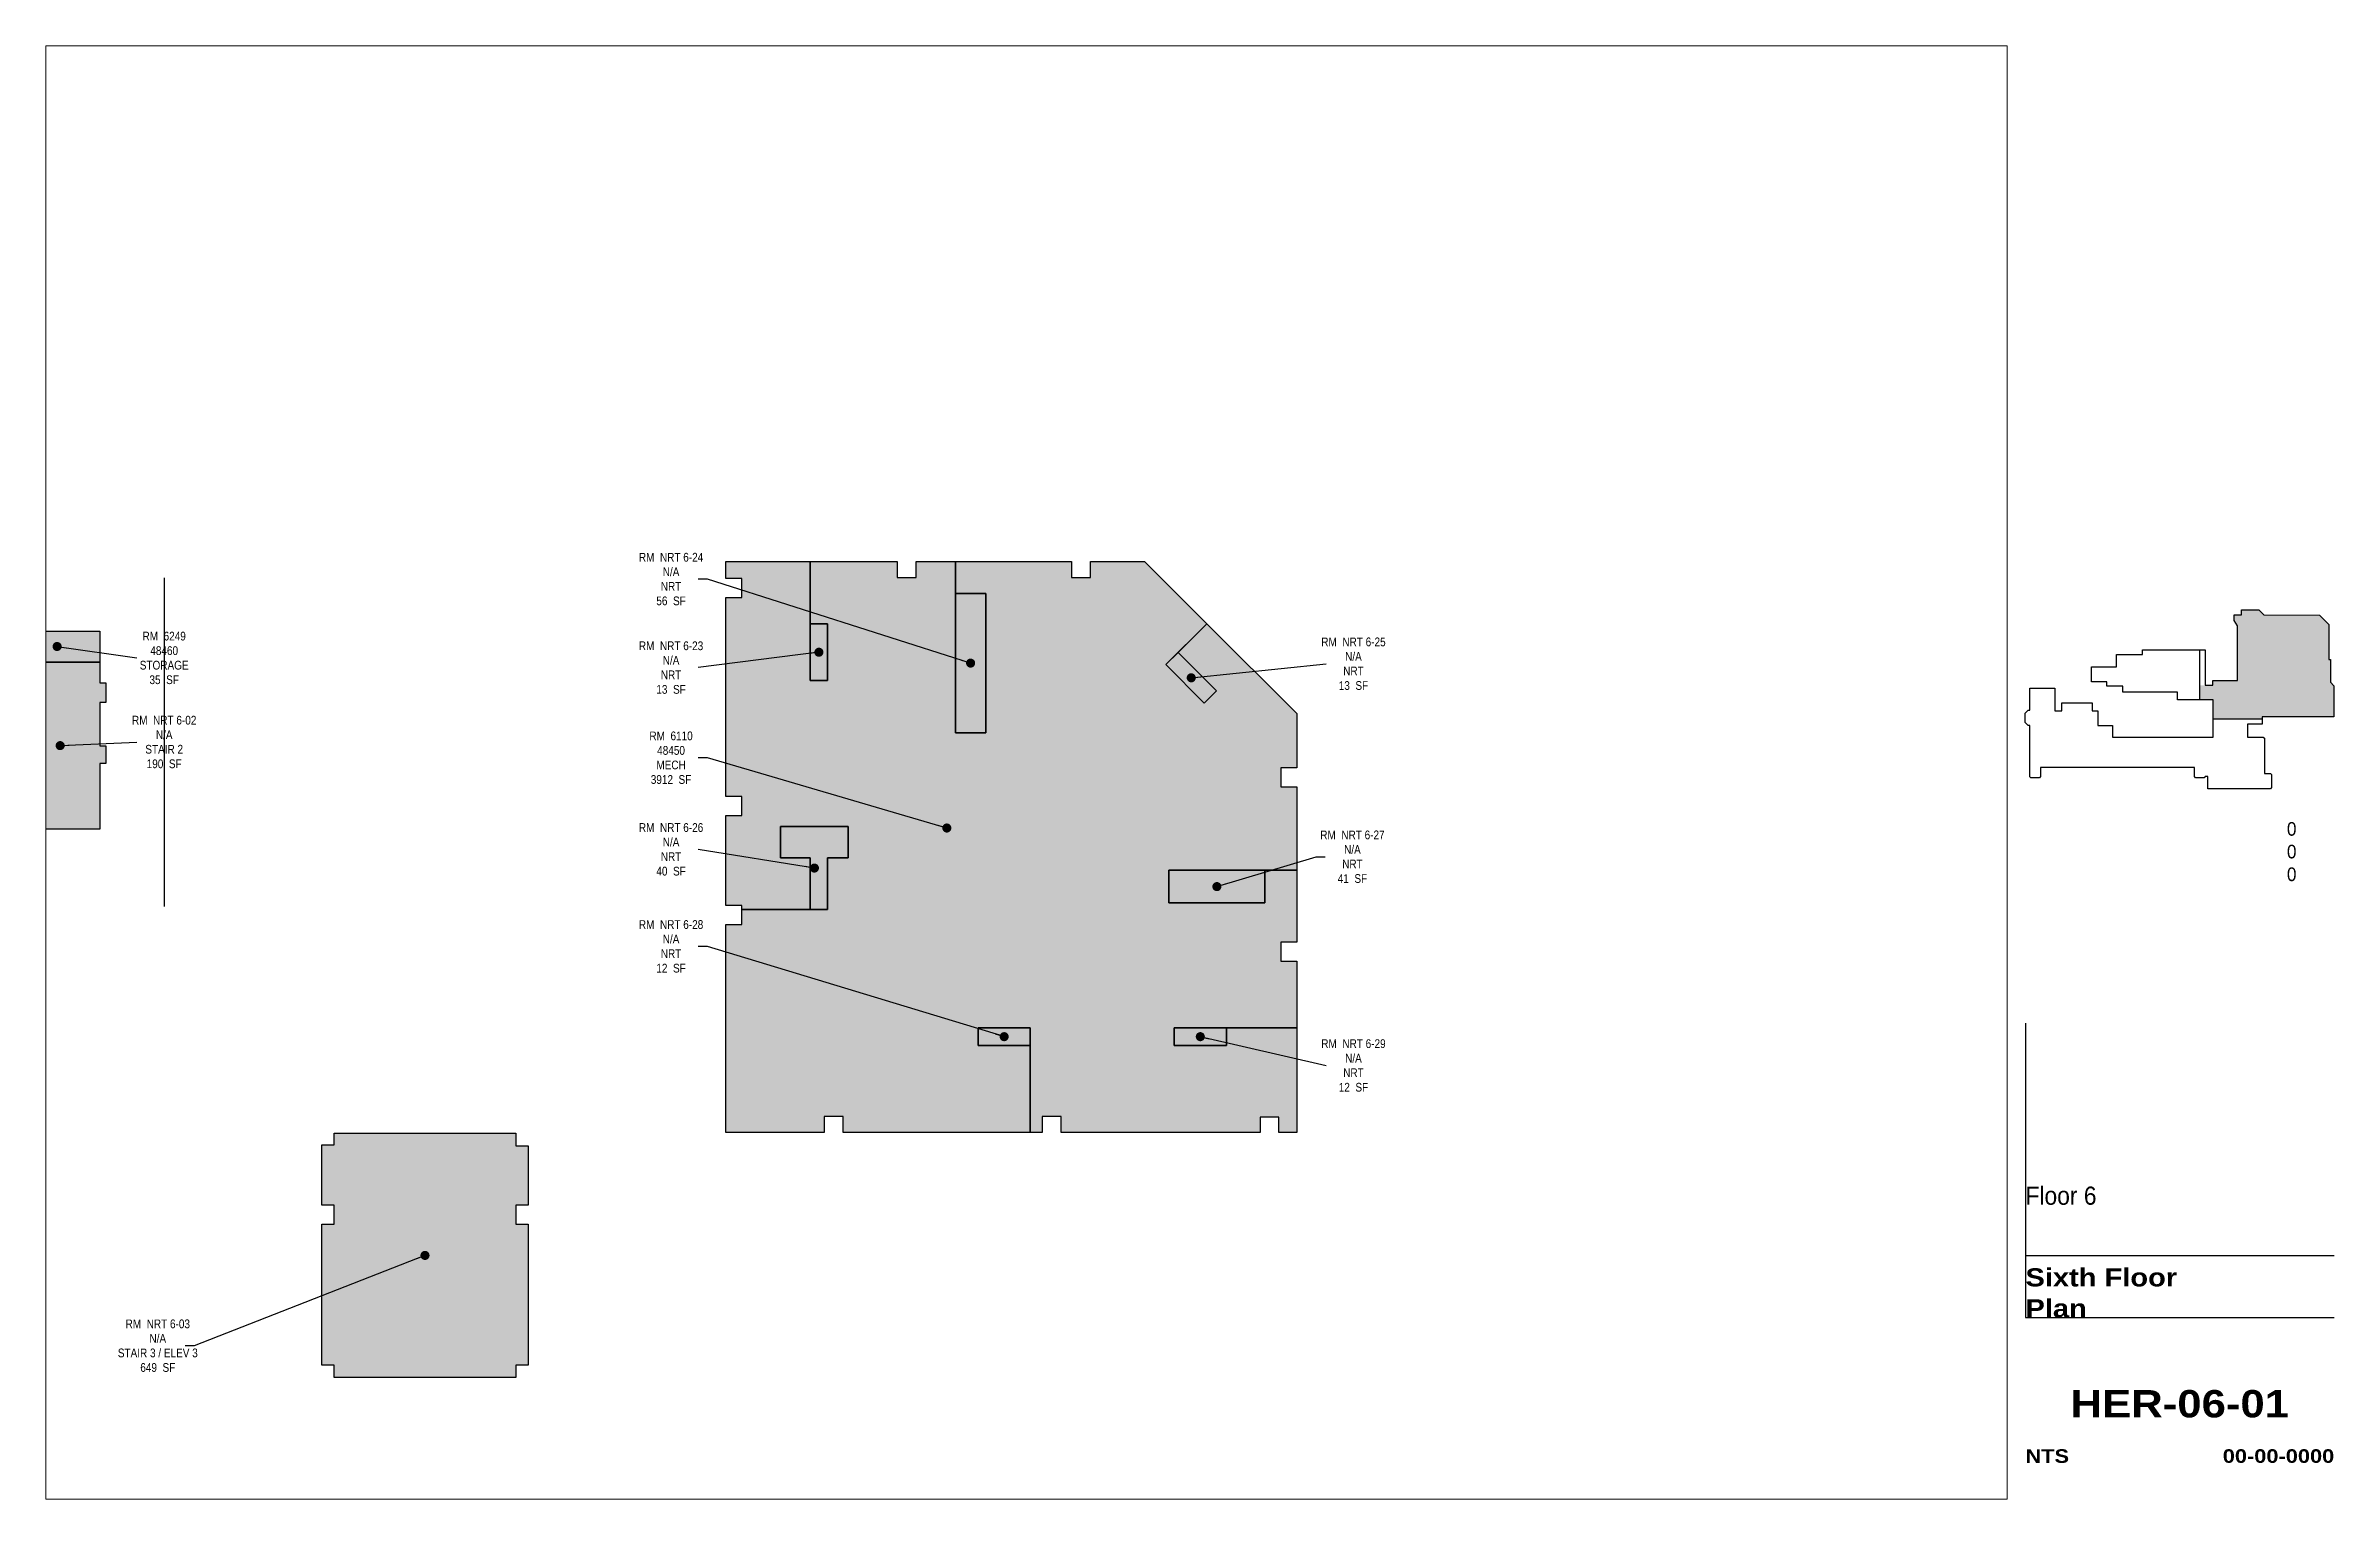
# Paper-space layout '01 new' of a CAD drawing. Header units: inches. Extents: x 0.8 to 16.5, y 0.5 to 10.5.
# The model-space entities are those that its viewports show. They can reach past a viewport. Long polylines and large blocks are cut down to what shows.
import ezdxf
from ezdxf.enums import TextEntityAlignment as Align

# ---------------------------------------------------------------- set-up
doc = ezdxf.new("R2010")
doc.units = ezdxf.units.IN
doc.header["$LTSCALE"] = 48
doc.header["$MEASUREMENT"] = 0
doc.layers.get('Defpoints').update_dxf_attribs({"color": 31})
for name, color, linetype in [('0-LABEL', 3, 'Continuous'), ('1-NRT', 200, 'Continuous'), ('1-NRT-PTN', 253, 'Continuous'), ('4-OCC', 6, 'Continuous'), ('4-OCC-PTN', 95, 'Continuous'), ('T-5', 5, 'Continuous'), ('T-8', 8, 'Continuous')]:
    doc.layers.add(name, color=color, linetype=linetype)
doc.styles.add('Arial90', font='arial.ttf', dxfattribs={"width": 0.9})
doc.styles.add('ArialBlack', font='')
doc.styles.add('ArialN', font='ARIALN.TTF')
doc.styles.get('ArialBlack').set_extended_font_data('Arial Black')
doc.dimstyles.new('AB-200', dxfattribs={"dimscale": 200, "dimtxt": 0.070312, "dimasz": 0.0625, "dimexe": 0.0625, "dimexo": 0.125, "dimgap": 0.1875, "dimtad": 0, "dimdec": 4, "dimrnd": 0.0625, "dimzin": 0, "dimdsep": 46, "dimlunit": 4, "dimtxsty": 'ArialN', "dimblk": 'ARCHTICK', "dimcen": 0.0625, "dimclrd": 256, "dimclre": 256, "dimclrt": 256, "dimadec": 0, "dimazin": 0, "dimtfac": 1, "dimtdec": 4, "dimtofl": 0, "dimtmove": 2, "dimatfit": 3, "dimldrblk": 'DOT', "dimfxl": 0, "dimfrac": 2, "dimtolj": 1, "dimtzin": 0, "dimlwd": -1, "dimlwe": -1, "dimarcsym": 0})

# ---------------------------------------------------------------- blocks, each defined once
blk = doc.blocks.new('sheettext_11x17_occ')
at = {"layer": 'Defpoints'}
for p, q in [((0, 3.276), (0, 1.251)), ((0, 1.676), (2.125, 1.676)), ((0, 1.251), (2.125, 1.251))]:
    blk.add_line(p, q, dxfattribs=at)
at = {"style": 'Arial90', "width": 0.9}
for tag, p in [('INTERIORGROSSAREA', (1.865, 4.565)), ('USEABLEAREA', (1.865, 4.409)), ('COMMONAREA', (1.865, 4.253))]:
    blk.add_attdef(tag, text='', height=0.0938, dxfattribs=at).set_placement(p, align=Align.RIGHT)
blk.add_attdef('FLOOR', text='', height=0.125, dxfattribs=at).set_placement((0, 2.151), align=Align.TOP_LEFT)
at = {"layer": 'T-8', "style": 'ArialBlack'}
for tag, p, height in [('TITLE_1', (0, 1.464), 0.125), ('TITLE_2', (0, 1.251), 0.125), ('SCALE', (0, 0.25), 0.0938)]:
    blk.add_attdef(tag, p, '', height=height, dxfattribs=at)
blk.add_attdef('DWG#', text='', height=0.188, dxfattribs=at).set_placement((1.062, 0.751), align=Align.TOP_CENTER)
blk.add_attdef('DATE', text='', height=0.0938, dxfattribs=at).set_placement((2.125, 0.25), align=Align.RIGHT)
blk = doc.blocks.new('_ArchTick')
at = {"const_width": 0.15}
blk.add_lwpolyline([(-0.5, -0.5), (0.5, 0.5)], dxfattribs=at)
blk = doc.blocks.new('_Dot')
at = {"lineweight": -2}
blk.add_line((-0.5, 0), (-1, 0), dxfattribs=at)
at = {"const_width": 0.5}
blk.add_lwpolyline([(-0.25, 0, 1), (0.25, 0, 1)], format="xyb", close=True, dxfattribs=at)

msp = doc.modelspace()

# ---------------------------------------------------------------- hatches: boundary and pattern name
at = {"layer": '1-NRT-PTN'}
for points in [[(4215.5, 2268), (4257.5, 2268), (4257.5, 2076), (4215.5, 2076)], [(4015.7, 2226), (4039.7, 2226), (4039.7, 2148), (4015.7, 2148)], [(4505.2, 2169.9), (4558.2, 2116.8), (4575.2, 2133.8), (4522.2, 2186.8)], [(2920.5, 1943.5), (2920.5, 2173.5), (3037.8, 2173.5), (3037.8, 2145), (3046.1, 2145), (3046.1, 2118), (3037.8, 2118), (3037.8, 2058), (3046.1, 2058), (3046.1, 2034), (3037.8, 2034), (3037.8, 1943.5)], [(3975, 1904), (3975, 1947), (4068, 1947), (4068, 1904), (4039.7, 1904), (4039.7, 1833), (4015.7, 1833), (4015.7, 1904)], [(4509.5, 1887), (4641.5, 1887), (4641.5, 1842), (4509.5, 1842)], [(4246.7, 1670), (4318.7, 1670), (4318.7, 1646), (4246.7, 1646)], [(4516.7, 1670), (4588.7, 1670), (4588.7, 1646), (4516.7, 1646)], [(3610.5, 1189), (3360.5, 1189), (3360.5, 1206), (3343.5, 1206), (3343.5, 1400), (3360.5, 1400), (3360.5, 1426), (3343.5, 1426), (3343.5, 1509), (3360.5, 1509), (3360.5, 1525), (3610.5, 1525), (3610.5, 1508), (3627.5, 1508), (3627.5, 1426), (3610.5, 1426), (3610.5, 1400), (3627.5, 1400), (3627.5, 1206), (3610.5, 1206)]]:
    msp.add_hatch(color=256, dxfattribs=at).paths.add_polyline_path(points)
at = {"layer": '4-OCC-PTN'}
for color, points in [(55, [(3899.5, 1526), (3899.5, 1812.5), (3921.5, 1812.5), (3921.5, 1833), (4039.7, 1833), (4039.7, 1904), (4068, 1904), (4068, 1947), (3975, 1947), (3975, 1904), (4015.7, 1904), (4015.7, 1833), (3921.5, 1833), (3921.5, 1838.5), (3899.5, 1838.5), (3899.5, 1962.5), (3921.5, 1962.5), (3921.5, 1988.5), (3899.5, 1988.5), (3899.5, 2262.5), (3921.5, 2262.5), (3921.5, 2288.5), (3899.5, 2288.5), (3899.5, 2312), (4015.7, 2312), (4015.7, 2148), (4039.7, 2148), (4039.7, 2226), (4015.7, 2226), (4015.7, 2312), (4135.5, 2312), (4135.5, 2290), (4161.5, 2290), (4161.5, 2312), (4215.5, 2312), (4215.5, 2076), (4257.5, 2076), (4257.5, 2268), (4215.5, 2268), (4215.5, 2312), (4375.5, 2312), (4375.5, 2290), (4401.5, 2290), (4401.5, 2312), (4476, 2312), (4561.7, 2226.3), (4505.2, 2169.9), (4558.2, 2116.8), (4575.2, 2133.8), (4522.2, 2186.8), (4561.7, 2226.3), (4685.5, 2102.5), (4685.5, 2028), (4663.5, 2028), (4663.5, 2002), (4685.5, 2002), (4685.5, 1887), (4509.5, 1887), (4509.5, 1842), (4641.5, 1842), (4641.5, 1887), (4685.5, 1887), (4685.5, 1788), (4663.5, 1788), (4663.5, 1762), (4685.5, 1762), (4685.5, 1670), (4516.7, 1670), (4516.7, 1646), (4588.7, 1646), (4588.7, 1670), (4685.5, 1670), (4685.5, 1526), (4661, 1526), (4661, 1547), (4635, 1547), (4635, 1526), (4361, 1526), (4361, 1548), (4335, 1548), (4335, 1526), (4318.7, 1526), (4318.7, 1670), (4246.7, 1670), (4246.7, 1646), (4318.7, 1646), (4318.7, 1526), (4061, 1526), (4061, 1548), (4035, 1548), (4035, 1526)]), (201, [(2920.5, 2216.2), (3037.8, 2216.2), (3037.8, 2173.5), (2920.5, 2173.5)])]:
    msp.add_hatch(color=color, dxfattribs=at).paths.add_polyline_path(points)

# ---------------------------------------------------------------- linework, layer by layer
at = {"layer": '1-NRT'}
for points in [[(4215.5, 2268), (4257.5, 2268), (4257.5, 2076), (4215.5, 2076)], [(4015.7, 2226), (4039.7, 2226), (4039.7, 2148), (4015.7, 2148)], [(4505.2, 2169.9), (4558.2, 2116.8), (4575.2, 2133.8), (4522.2, 2186.8)], [(2920.5, 1943.5), (2920.5, 2173.5), (3037.8, 2173.5), (3037.8, 2145), (3046.1, 2145), (3046.1, 2118), (3037.8, 2118), (3037.8, 2058), (3046.1, 2058), (3046.1, 2034), (3037.8, 2034), (3037.8, 1943.5)], [(3975, 1904), (3975, 1947), (4068, 1947), (4068, 1904), (4039.7, 1904), (4039.7, 1833), (4015.7, 1833), (4015.7, 1904)], [(4509.5, 1887), (4641.5, 1887), (4641.5, 1842), (4509.5, 1842)], [(4246.7, 1670), (4318.7, 1670), (4318.7, 1646), (4246.7, 1646)], [(4516.7, 1670), (4588.7, 1670), (4588.7, 1646), (4516.7, 1646)], [(3610.5, 1189), (3360.5, 1189), (3360.5, 1206), (3343.5, 1206), (3343.5, 1400), (3360.5, 1400), (3360.5, 1426), (3343.5, 1426), (3343.5, 1509), (3360.5, 1509), (3360.5, 1525), (3610.5, 1525), (3610.5, 1508), (3627.5, 1508), (3627.5, 1426), (3610.5, 1426), (3610.5, 1400), (3627.5, 1400), (3627.5, 1206), (3610.5, 1206)]]:
    msp.add_lwpolyline(points, close=True, dxfattribs=at)
at = {"layer": '4-OCC'}
for points in [[(3899.5, 1526), (3899.5, 1812.5), (3921.5, 1812.5), (3921.5, 1833), (4039.7, 1833), (4039.7, 1904), (4068, 1904), (4068, 1947), (3975, 1947), (3975, 1904), (4015.7, 1904), (4015.7, 1833), (3921.5, 1833), (3921.5, 1838.5), (3899.5, 1838.5), (3899.5, 1962.5), (3921.5, 1962.5), (3921.5, 1988.5), (3899.5, 1988.5), (3899.5, 2262.5), (3921.5, 2262.5), (3921.5, 2288.5), (3899.5, 2288.5), (3899.5, 2312), (4015.7, 2312), (4015.7, 2148), (4039.7, 2148), (4039.7, 2226), (4015.7, 2226), (4015.7, 2312), (4135.5, 2312), (4135.5, 2290), (4161.5, 2290), (4161.5, 2312), (4215.5, 2312), (4215.5, 2076), (4257.5, 2076), (4257.5, 2268), (4215.5, 2268), (4215.5, 2312), (4375.5, 2312), (4375.5, 2290), (4401.5, 2290), (4401.5, 2312), (4476, 2312), (4561.7, 2226.3), (4505.2, 2169.9), (4558.2, 2116.8), (4575.2, 2133.8), (4522.2, 2186.8), (4561.7, 2226.3), (4685.5, 2102.5), (4685.5, 2028), (4663.5, 2028), (4663.5, 2002), (4685.5, 2002), (4685.5, 1887), (4509.5, 1887), (4509.5, 1842), (4641.5, 1842), (4641.5, 1887), (4685.5, 1887), (4685.5, 1788), (4663.5, 1788), (4663.5, 1762), (4685.5, 1762), (4685.5, 1670), (4516.7, 1670), (4516.7, 1646), (4588.7, 1646), (4588.7, 1670), (4685.5, 1670), (4685.5, 1526), (4661, 1526), (4661, 1547), (4635, 1547), (4635, 1526), (4361, 1526), (4361, 1548), (4335, 1548), (4335, 1526), (4318.7, 1526), (4318.7, 1670), (4246.7, 1670), (4246.7, 1646), (4318.7, 1646), (4318.7, 1526), (4061, 1526), (4061, 1548), (4035, 1548), (4035, 1526)], [(2920.5, 2216.2), (3037.8, 2216.2), (3037.8, 2173.5), (2920.5, 2173.5)]]:
    msp.add_lwpolyline(points, close=True, dxfattribs=at)
at = {"layer": 'Defpoints'}
msp.add_line((3126.5, 2289.5), (3126.5, 1837.2), dxfattribs=at)

# ---------------------------------------------------------------- texts
at = {"layer": '0-LABEL', "char_height": 12, "attachment_point": 5, "style": 'ArialN'}
for s, insert in [('RM  NRT 6-24\\PN/A\\PNRT\\P56  SF', (3824.2, 2287.6)), ('RM  6249\\P48460\\PSTORAGE\\P35  SF', (3126.5, 2179.1)), ('RM  NRT 6-25\\PN/A\\PNRT\\P13  SF', (4763.5, 2171.1)), ('RM  NRT 6-23\\PN/A\\PNRT\\P13  SF', (3824.2, 2165.8)), ('RM  NRT 6-02\\PN/A\\PSTAIR 2\\P190  SF', (3126.5, 2063.4)), ('RM  6110\\P48450\\PMECH\\P3912  SF', (3824.2, 2041.8)), ('RM  NRT 6-26\\PN/A\\PNRT\\P40  SF', (3824.2, 1915.7)), ('RM  NRT 6-27\\PN/A\\PNRT\\P41  SF', (4762.1, 1905.5)), ('RM  NRT 6-28\\PN/A\\PNRT\\P12  SF', (3824.2, 1782.2)), ('RM  NRT 6-29\\PN/A\\PNRT\\P12  SF', (4763.5, 1618.3)), ('RM  NRT 6-03\\PN/A\\PSTAIR 3 / ELEV 3\\P649  SF', (3117.7, 1232.7))]:
    msp.add_mtext(s, dxfattribs=dict(at, insert=insert))

# ---------------------------------------------------------------- leaders
at = {"layer": '0-LABEL', "annotation_type": 0, "has_hookline": 1}
for points, hookline_direction, text_width in [([(4236.5, 2172), (3874.2, 2287.6), (3861.7, 2287.6)], 1, 86.9), ([(2979.1, 2194.9), (3089, 2179.1)], 0, 65.9), ([(4027.7, 2187), (3861.7, 2165.8)], 1, 86.9), ([(4540.2, 2151.8), (4726, 2171.1)], 0, 87), ([(2983.3, 2058.5), (3089, 2063.4)], 0, 86.8), ([(4203.8, 1945.1), (3874.2, 2041.8), (3861.7, 2041.8)], 1, 57.9), ([(4021.5, 1890), (3861.7, 1915.7)], 1, 86.9), ([(4575.5, 1864.5), (4712.1, 1905.5), (4724.6, 1905.5)], 0, 86.9), ([(4282.7, 1658), (3874.2, 1782.2), (3861.7, 1782.2)], 1, 86.9), ([(4552.7, 1658), (4726, 1618.3)], 0, 86.9), ([(3485.5, 1357), (3167.7, 1232.7), (3155.2, 1232.7)], 1, 108.8)]:
    msp.add_leader(points, dimstyle='AB-200', dxfattribs=dict(at, hookline_direction=hookline_direction, text_width=text_width))

psp = doc.layouts.new('01 new')

# ---------------------------------------------------------------- hatches: boundary and pattern name
at = {"layer": 'T-8'}
psp.add_hatch(color=256, dxfattribs=at).paths.add_polyline_path([(16.016, 6.584), (15.982, 6.619), (15.861, 6.619), (15.861, 6.585), (15.811, 6.585), (15.811, 6.545), (15.835, 6.51), (15.835, 6.134), (15.664, 6.134), (15.664, 6.1), (15.576, 6.1), (15.576, 5.999), (15.666, 5.999), (15.666, 5.868), (16.004, 5.868), (16.004, 5.884), (16.498, 5.884), (16.498, 6.097), (16.474, 6.121), (16.474, 6.278), (16.463, 6.278), (16.463, 6.519), (16.399, 6.583)])

# ---------------------------------------------------------------- linework, layer by layer
for p, q in [((15.576, 5.999), (15.576, 6.345)), ((16.004, 5.868), (15.666, 5.868))]:
    psp.add_line(p, q, dxfattribs=at)
psp.add_lwpolyline([(15.811, 6.585), (15.861, 6.585), (15.861, 6.619), (15.982, 6.619), (16.016, 6.584), (16.399, 6.583), (16.463, 6.519), (16.463, 6.278), (16.474, 6.278), (16.474, 6.121), (16.498, 6.097), (16.498, 5.884), (16.004, 5.884), (16.004, 5.833), (15.903, 5.833), (15.903, 5.744), (16.012, 5.744), (16.02, 5.737), (16.02, 5.493), (16.062, 5.493), (16.069, 5.486), (16.069, 5.396), (16.062, 5.388), (15.631, 5.388), (15.631, 5.472), (15.612, 5.472), (15.605, 5.464), (15.546, 5.464), (15.538, 5.472), (15.538, 5.535), (14.479, 5.535), (14.479, 5.472), (14.472, 5.464), (14.413, 5.464), (14.406, 5.471), (14.406, 5.824), (14.393, 5.824), (14.373, 5.843), (14.373, 5.909), (14.393, 5.928), (14.406, 5.928), (14.406, 6.08), (14.576, 6.08), (14.576, 5.925), (14.626, 5.925), (14.626, 5.98), (14.835, 5.98), (14.835, 5.925), (14.873, 5.925), (14.873, 5.823), (14.975, 5.823), (14.975, 5.744), (15.666, 5.744), (15.666, 5.999), (15.421, 5.999), (15.421, 6.053), (15.044, 6.053), (15.044, 6.095), (14.935, 6.095), (14.935, 6.123), (14.83, 6.123), (14.83, 6.228), (15.001, 6.228), (15.001, 6.313), (15.181, 6.313), (15.181, 6.345), (15.612, 6.345), (15.612, 6.1), (15.664, 6.1), (15.664, 6.134), (15.835, 6.134), (15.835, 6.51), (15.811, 6.545)], close=True, dxfattribs=at)

# ---------------------------------------------------------------- block references
at = {"layer": 'T-5'}
psp.add_blockref('sheettext_11x17_occ', (14.375, 0.5), dxfattribs=at).add_auto_attribs({'FLOOR': 'Floor 6', 'TITLE_1': 'Sixth Floor', 'TITLE_2': 'Plan', 'DWG#': 'HER-06-01', 'SCALE': 'NTS', 'DATE': '00-00-0000', 'COMMONAREA': '0', 'USEABLEAREA': '0', 'INTERIORGROSSAREA': '0'})

# ---------------------------------------------------------------- viewports
at = {"layer": 'Defpoints'}
psp.add_viewport(center=(7.5, 5.5), size=(13.5, 10), view_center_point=(4313.5, 2021.5), view_height=2000, dxfattribs=at)

doc.saveas('drawing.dxf')
